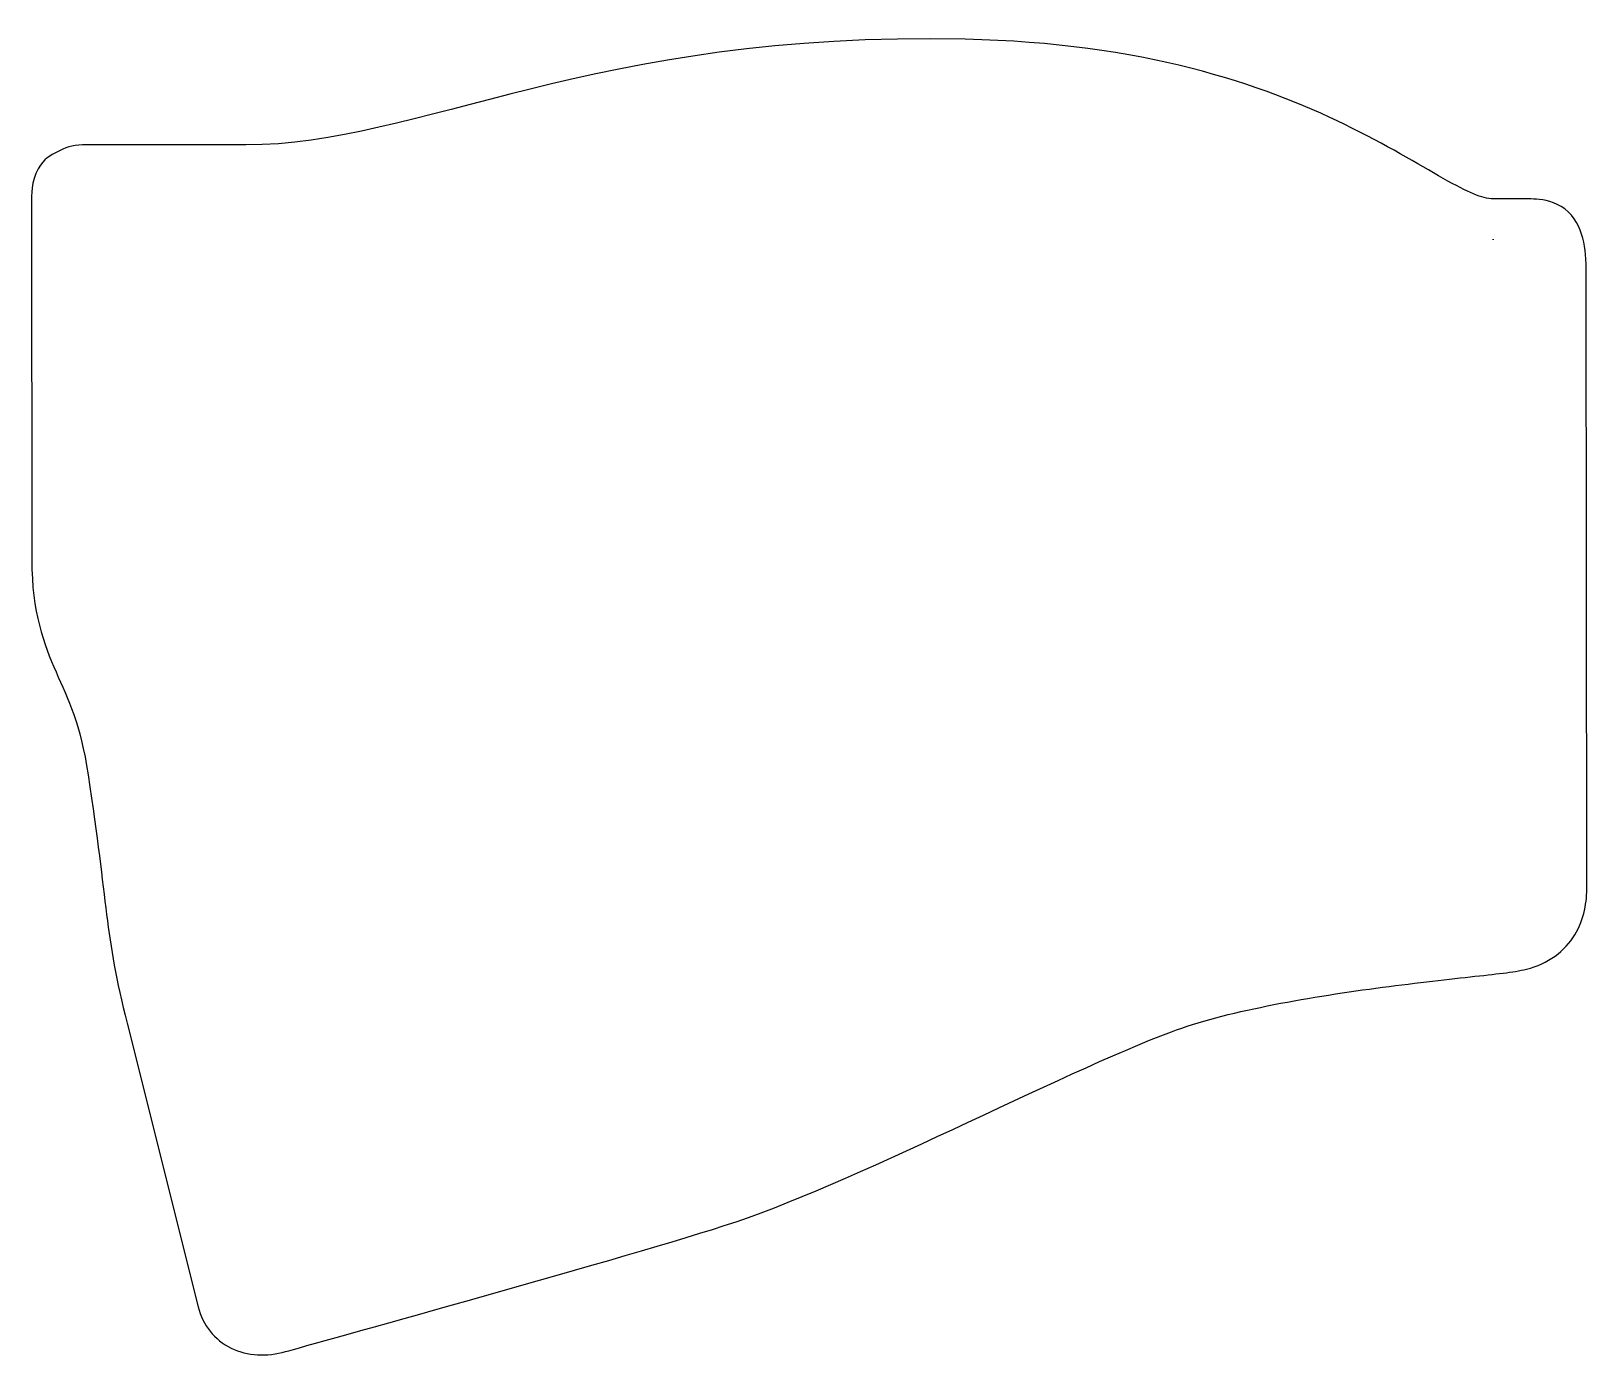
# Model space of a CAD drawing. Extents: x 40 to 157, y 106 to 206.
import ezdxf

# ---------------------------------------------------------------- set-up
doc = ezdxf.new("R2010")
doc.units = 0
doc.layers.add('Layer_2', color=7, linetype='CONTINUOUS')

msp = doc.modelspace()

# ---------------------------------------------------------------- linework, layer by layer
at = {"layer": 'Layer_2', "color": 5}
for points in [[(110.319923, 205.2814), (110.32031, 205.28125)], [(56.056641, 197.310547), (43.742188, 197.310547)], [(39.888672, 192.88086), (39.917972, 166.02539)], [(151.841643, 193.24215), (151.837643, 193.24215), (150.138423, 193.25015), (150.138423, 193.24615)], [(157.197273, 141.41992), (157.148473, 187.60742)], [(47.101565, 131.10156), (52.4668, 109.71875)]]:
    msp.add_lwpolyline(points, dxfattribs=at)
msp.add_lwpolyline([(150.13477, 190.19727)], close=True, dxfattribs=at)
for points in [[(110.32031, 205.28125), (82.069573, 205.890824), (69.171017, 197.310547), (56.056641, 197.310547)], [(138.950783, 198.847806), (132.726993, 201.882436), (123.724293, 204.99217), (110.319923, 205.2814)], [(146.366803, 194.78921), (144.489573, 195.83951), (142.063893, 197.329901), (138.950783, 198.847806)], [(43.742188, 197.310547), (42.975445, 197.310547), (42.387496, 197.076037), (41.849609, 196.79492)], [(41.849609, 196.79492), (41.311723, 196.51381), (40.84276, 196.30351), (40.412109, 195.51953)], [(40.412109, 195.51953), (39.867928, 194.5289), (39.887951, 193.56467), (39.888672, 192.88086)], [(150.132423, 193.25015), (149.292093, 193.25515), (148.301593, 193.70673), (146.366803, 194.78921)], [(150.138423, 193.24615), (150.136426, 193.247488), (150.134426, 193.248821), (150.132423, 193.25015)], [(151.849643, 193.24215), (151.846976, 193.242157), (151.84431, 193.242157), (151.841643, 193.24215)], [(153.402373, 193.21875), (152.815803, 193.26225), (152.344603, 193.23975), (151.849643, 193.24215)], [(155.523473, 192.48828), (154.798383, 193.03663), (153.984253, 193.1756), (153.402373, 193.21875)], [(156.888703, 190.28711), (156.679033, 191.11493), (156.312013, 191.89194), (155.523473, 192.48828)], [(150.13477, 190.19727), (150.13577, 190.10757), (150.09857, 190.22607), (150.13477, 190.19727)], [(157.148473, 187.60742), (157.147473, 188.65733), (157.089873, 189.49277), (156.888703, 190.28711)], [(39.917972, 166.02539), (39.922172, 162.09397), (40.829376, 159.65454), (41.74805, 157.58594)], [(41.74805, 157.58594), (42.669398, 155.51131), (43.577326, 153.71639), (44.167972, 149.82812)], [(44.167972, 149.82812), (45.649769, 140.07334), (45.423765, 137.7876), (47.101565, 131.10156)], [(156.291023, 137.77539), (157.010633, 138.97614), (157.198543, 140.27115), (157.197273, 141.41992)], [(152.638673, 135.18555), (154.268073, 135.58872), (155.554213, 136.54598), (156.291023, 137.77539)], [(148.390623, 134.60352), (150.360463, 134.82571), (151.626383, 134.93504), (152.638673, 135.18555)], [(141.292973, 133.75391), (143.953033, 134.10936), (146.424603, 134.38177), (148.390623, 134.60352)], [(125.865233, 130.4707), (129.870033, 131.97336), (135.970003, 133.0426), (141.292973, 133.75391)], [(92.132815, 115.84961), (101.495393, 118.82426), (117.514523, 127.33737), (125.865233, 130.4707)], [(59.06055, 106.35938), (60.978598, 106.90144), (83.117859, 112.98544), (92.132815, 115.84961)], [(52.4668, 109.71875), (52.806118, 108.36656), (53.693767, 107.23572), (54.955081, 106.61719)], [(54.955081, 106.61719), (56.1924, 106.01043), (57.644716, 105.95926), (59.06055, 106.35938)]]:
    msp.add_open_spline(points, degree=3, dxfattribs=at)

doc.saveas('drawing.dxf')
